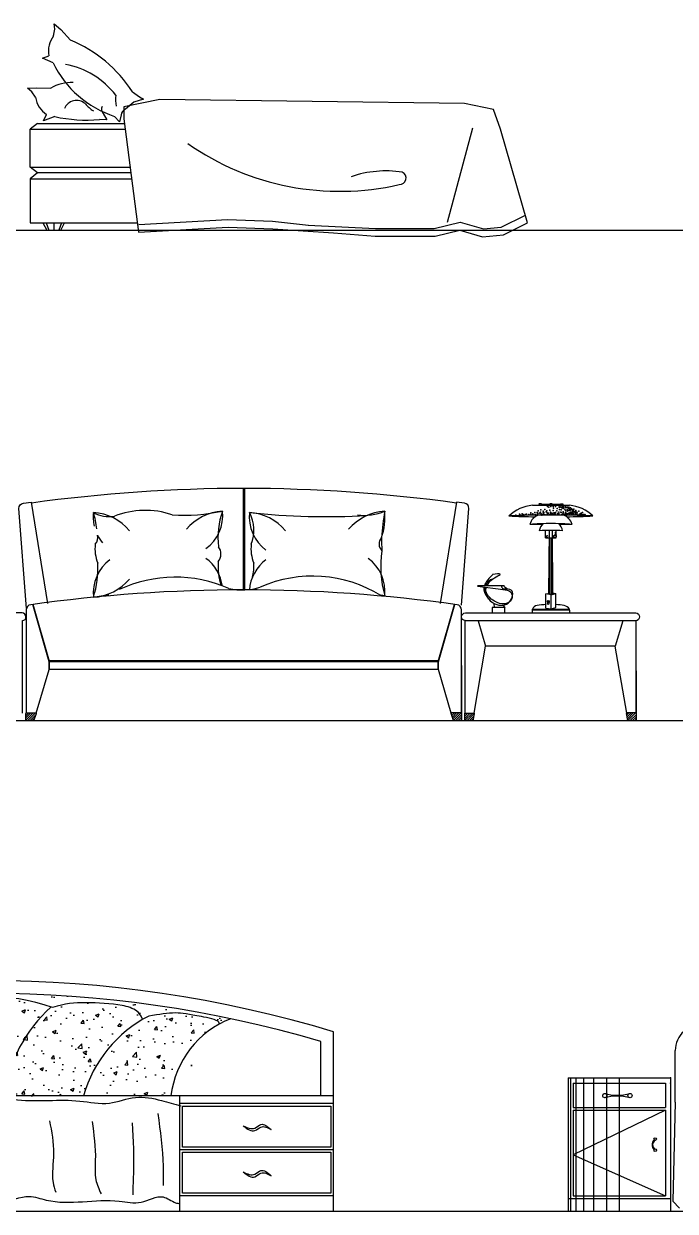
# Model space of a CAD drawing. Header units: inches. Extents: x 18.5 to 61, y 8.5 to 33.3.
# Drawn here: x 53.378 to 55.921, y 15.048 to 19.681 of the extents above; entities that cross this region are included whole.
import ezdxf

# ---------------------------------------------------------------- set-up
doc = ezdxf.new("R2010")
doc.units = ezdxf.units.IN
doc.header["$MEASUREMENT"] = 0
for name, color, linetype in [('02', 2, 'Continuous'), ('1', 1, 'Continuous'), ('4', 4, 'Continuous'), ('8', 8, 'Continuous')]:
    doc.layers.add(name, color=color, linetype=linetype)
pattern_1 = [(45, (61.099698, 7.096654), (-0.0044194174, 0.0044194174), [])]

msp = doc.modelspace()

# ---------------------------------------------------------------- hatches: boundary and pattern name
at = {"layer": '8'}
h = msp.add_hatch(dxfattribs=at)
h.set_pattern_fill('ANSI31', color=256, scale=0.05, style=0)
h.set_pattern_definition(pattern_1)
h.paths.add_polyline_path([(53.4263, 16.9916, 0.154408), (53.4252, 16.9919), (53.3874, 16.9919), (53.3874, 16.9619), (53.4174, 16.9619)])
h.paths.add_polyline_path([(55.0874, 16.9899, 0.414214), (55.0854, 16.9919), (55.0477, 16.9919, 0.516636), (55.0458, 16.9893), (55.0554, 16.9619), (55.0874, 16.9619)])
h = msp.add_hatch(dxfattribs=at)
h.set_pattern_fill('ANSI31', color=256, scale=0.05, style=0)
h.set_pattern_definition(pattern_1)
h.paths.add_polyline_path([(55.1011, 16.9915, 0.414214), (55.0991, 16.9895), (55.0991, 16.9619), (55.1312, 16.9619), (55.1359, 16.9891, 0.465152), (55.1339, 16.9915)])
h.paths.add_polyline_path([(55.7326, 16.9919, 0.465152), (55.7306, 16.9896), (55.7354, 16.9619), (55.7674, 16.9619), (55.7674, 16.9899, 0.414214), (55.7654, 16.9919)])
h = msp.add_hatch(dxfattribs=at)
h.set_pattern_fill('AR-CONC', color=256, scale=0.02, style=0)
h.set_pattern_definition([(50, (-78.99893, -12.13597), (0.14345204, -0.01255043), [0.015, -0.165]), (355, (-78.99893, -12.13597), (-0.02775027, 0.15043843), [0.012, -0.132]), (100.4514, (-78.98698, -12.13702), (0.11570188, 0.13788791), [0.01274804, -0.14022842]), (46.1842, (-78.99893, -12.09597), (0.2134482, -0.0331038), [0.0225, -0.2475]), (96.6356, (-78.98114, -12.09873), (0.18693254, 0.19482357), [0.01912206, -0.2103426]), (351.1842, (-78.99893, -12.09597), (0.1869324, 0.19482372), [0.018, -0.198]), (21, (-78.97893, -12.10597), (0.11938141, -0.08052378), [0.015, -0.165]), (326, (-78.97893, -12.10597), (0.04866307, 0.14503001), [0.012, -0.132]), (71.4514, (-78.96898, -12.11268), (0.16804453, 0.0645061), [0.01274804, -0.14022842]), (37.5, (-78.99893, -12.13597), (0.002431971, 0.06657877), [0, -0.1304, 0, -0.134, 0, -0.1325]), (7.5, (-78.99893, -12.13597), (0.052613907, 0.078882342), [0, -0.0764, 0, -0.1274, 0, -0.0505]), (327.5, (-79.04353, -12.13597), (0.106764487, -0.004510974), [0, -0.05, 0, -0.156, 0, -0.207]), (317.5, (-79.06353, -12.13597), (0.116637234, 0.020020996), [0, -0.065, 0, -0.1036, 0, -0.147])])
edge = h.paths.add_edge_path()
edge.add_arc((52.5825, 15.3773), 0.6013, 11.5623, 50.58)
edge.add_arc((53.228, 15.0955), 0.7915, 70.6735, 109.4614, ccw=False)
edge.add_spline(control_points=[(53.49, 15.8424), (53.5394, 15.8592), (53.6075, 15.8633), (53.7481, 15.857), (53.8103, 15.8381), (53.8319, 15.818), (53.8416, 15.7963)], knot_values=[23.436386, 23.436386, 23.436386, 23.436386, 110.390343, 192.048376, 235.610607, 252.17932, 252.17932, 252.17932, 252.17932], degree=3, periodic=0)
edge.add_arc((54.0991, 15.3584), 0.508, 117.3892, 120.4513, ccw=False)
edge.add_spline(control_points=[(53.8654, 15.8095), (53.9075, 15.8152), (53.9648, 15.8269), (54.0353, 15.8142), (54.1368, 15.7948), (54.1414, 15.7809), (54.1416, 15.7784)], knot_values=[31.474715, 31.474715, 31.474715, 31.474715, 130.046163, 211.704196, 255.266426, 263.79681, 263.79681, 263.79681, 263.79681], degree=3, periodic=0)
edge.add_arc((54.3168, 15.4561), 0.3669, 110.8676, 118.5325, ccw=False)
edge.add_arc((53.2368, 11.2916), 4.6063, 78.1057, 101.8943)
edge.add_arc((52.1567, 15.4561), 0.3669, 6.5328, 69.1324, ccw=False)
edge.add_line((52.5212, 15.4978), (53.1716, 15.4978))
h.paths.add_polyline_path([(53.4843, 15.8444, 0.168921), (52.9643, 15.8418, -0.171911), (53.1716, 15.4978), (53.3019, 15.4978, -0.180709)], flags=16)
edge = h.paths.add_edge_path(flags=17)
edge.add_line((53.3019, 15.4978), (53.6106, 15.4978))
edge.add_arc((54.0991, 15.3584), 0.508, 120.4513, 164.0757, ccw=False)
edge.add_spline(control_points=[(53.8416, 15.7963), (53.8319, 15.818), (53.8103, 15.8381), (53.7481, 15.857), (53.6075, 15.8633), (53.5394, 15.8592), (53.49, 15.8424)], knot_values=[23.436386, 23.436386, 23.436386, 23.436386, 40.005099, 83.56733, 165.225363, 252.17932, 252.17932, 252.17932, 252.17932], degree=3, periodic=0)
edge.add_arc((53.228, 15.0955), 0.7915, 70.6735, 71.1097)
edge.add_arc((53.8569, 15.427), 0.5595, 131.7599, 172.7332)
edge = h.paths.add_edge_path(flags=17)
edge.add_line((53.6106, 15.4978), (53.9523, 15.4978))
edge.add_arc((54.3168, 15.4561), 0.3669, 118.5325, 173.4672, ccw=False)
edge.add_spline(control_points=[(54.1416, 15.7784), (54.1414, 15.7809), (54.1368, 15.7948), (54.0353, 15.8142), (53.9648, 15.8269), (53.9075, 15.8152), (53.8654, 15.8095)], knot_values=[31.474715, 31.474715, 31.474715, 31.474715, 40.005099, 83.56733, 165.225363, 263.79681, 263.79681, 263.79681, 263.79681], degree=3, periodic=0)
edge.add_arc((54.0991, 15.3584), 0.508, 117.3892, 120.4511)
edge.add_spline(control_points=[(53.8421, 15.7952), (53.842, 15.7956), (53.8418, 15.796), (53.8416, 15.7963)], knot_values=[23.149028, 23.149028, 23.149028, 23.149028, 23.436386, 23.436386, 23.436386, 23.436386], degree=3, periodic=0)
edge.add_arc((54.0991, 15.3584), 0.508, 120.4513, 164.0757)

# ---------------------------------------------------------------- linework, layer by layer
at = {"layer": '02'}
for p, q in [((53.4937, 19.6336), (53.4988, 19.6593)), ((53.4988, 19.6593), (53.4963, 19.6808)), ((53.4963, 19.6808), (53.5222, 19.6577)), ((53.5222, 19.6577), (53.5602, 19.6165)), ((53.4503, 19.5468), (53.4751, 19.556)), ((53.4923, 19.5277), (53.4503, 19.5468)), ((53.3921, 19.4289), (53.4267, 19.4313)), ((53.4091, 19.4156), (53.3921, 19.4289)), ((53.4239, 19.3941), (53.4091, 19.4156)), ((53.4267, 19.4313), (53.4827, 19.4294)), ((53.8019, 19.4152), (53.8298, 19.3959)), ((53.9089, 19.3851), (53.7682, 19.3564)), ((53.8072, 19.375), (53.7749, 19.3477)), ((53.8453, 19.3868), (53.8072, 19.375)), ((53.8298, 19.3959), (53.8453, 19.3868)), ((55.0984, 19.3694), (53.9089, 19.3851)), ((55.2105, 19.346), (55.0984, 19.3694)), ((53.4553, 19.3022), (53.4662, 19.3263)), ((53.6873, 19.3301), (53.7014, 19.3061)), ((53.7508, 19.2983), (53.7322, 19.3195)), ((53.758, 19.3252), (53.7508, 19.2983)), ((53.7682, 19.3564), (53.7682, 19.3095)), ((55.2379, 19.2694), (55.2105, 19.346)), ((53.4315, 19.2917), (53.4031, 19.2694)), ((53.4315, 19.2917), (53.7701, 19.2917)), ((53.4984, 19.3188), (53.4553, 19.3022)), ((53.7014, 19.3061), (53.6733, 19.3078)), ((53.7682, 19.3095), (53.8255, 18.868)), ((55.1297, 19.2736), (55.0307, 18.905)), ((53.4031, 19.2694), (53.7725, 19.2694)), ((53.4031, 19.121), (53.4031, 19.2694)), ((55.3434, 18.9045), (55.2379, 19.2694)), ((53.4031, 19.121), (53.7918, 19.121)), ((53.4315, 19.0987), (53.4031, 19.121)), ((53.4315, 19.0987), (53.4031, 19.0761)), ((53.7942, 19.0987), (53.4315, 19.0987)), ((53.4031, 19.0761), (53.7966, 19.0761)), ((53.4031, 19.0761), (53.4031, 18.9043)), ((53.4031, 18.9043), (53.8184, 18.9043)), ((53.4523, 18.9043), (53.4672, 18.876)), ((53.4648, 18.9043), (53.4753, 18.876)), ((53.4948, 18.9043), (53.4948, 18.876)), ((53.5249, 18.9043), (53.5144, 18.876)), ((53.5224, 18.876), (53.5373, 18.9043)), ((53.8264, 18.898), (54.1734, 18.9176)), ((54.1734, 18.9176), (54.3485, 18.9112)), ((54.3485, 18.9112), (54.4886, 18.8953)), ((54.9802, 18.8824), (55.0809, 18.9069)), ((55.0809, 18.9069), (55.1717, 18.8802)), ((55.2411, 18.8869), (55.3364, 18.9345)), ((55.2496, 18.8576), (55.3434, 18.9045)), ((53.4672, 18.876), (53.5224, 18.876)), ((53.8255, 18.868), (54.175, 18.8876)), ((54.175, 18.8876), (54.3495, 18.881)), ((54.3495, 18.881), (54.5866, 18.8654)), ((54.4881, 18.8954), (54.7505, 18.8824)), ((54.5866, 18.8654), (54.7498, 18.8524)), ((54.7505, 18.8824), (54.9802, 18.8824)), ((54.9838, 18.8524), (55.0802, 18.8758)), ((55.0802, 18.8758), (55.1688, 18.8498)), ((55.1688, 18.8498), (55.2496, 18.8576)), ((55.1717, 18.8802), (55.2411, 18.8869)), ((54.7498, 18.8524), (54.9838, 18.8524)), ((54.2349, 17.4719), (54.2349, 17.8679)), ((54.2399, 17.4719), (54.2399, 17.8679)), ((55.363, 17.802), (55.5078, 17.802)), ((55.4307, 17.8055), (55.4713, 17.8059)), ((55.4144, 17.6749), (55.4144, 17.7037)), ((55.4277, 17.4562), (55.4296, 17.7041)), ((55.4431, 17.4564), (55.4414, 17.7041)), ((55.4563, 17.6749), (55.4563, 17.7037)), ((55.4144, 17.6749), (55.4563, 17.6749)), ((55.4326, 17.4557), (55.4326, 17.6749)), ((55.4382, 17.4557), (55.4382, 17.6749)), ((55.2527, 17.4881), (55.1485, 17.4881)), ((55.1485, 17.4871), (55.2485, 17.4733)), ((55.4157, 17.4563), (55.4277, 17.4582)), ((55.4157, 17.4011), (55.4157, 17.4564)), ((55.4357, 17.4526), (55.4157, 17.4563)), ((55.4357, 17.4526), (55.4542, 17.4579)), ((55.4357, 17.3977), (55.4357, 17.4526)), ((55.4431, 17.4588), (55.4542, 17.4579)), ((55.4542, 17.4038), (55.4542, 17.4579)), ((55.0874, 16.9619), (55.0864, 17.3941)), ((55.206, 17.4032), (55.206, 17.3819)), ((55.2559, 17.4032), (55.206, 17.4032)), ((55.2155, 17.4032), (55.2134, 17.4191)), ((55.2485, 17.4117), (55.2559, 17.4032)), ((55.2559, 17.3819), (55.2559, 17.4032)), ((55.5078, 17.3935), (55.5078, 17.3969)), ((55.7664, 17.3519), (55.1004, 17.3519)), ((55.1513, 17.3519), (55.1804, 17.2519)), ((55.7156, 17.3519), (55.6864, 17.2519)), ((55.7664, 17.3519), (55.7674, 16.9619)), ((55.1354, 16.9908), (55.1804, 17.2519)), ((55.6864, 17.2519), (55.1804, 17.2519)), ((55.7313, 16.9915), (55.6864, 17.2519)), ((54.9954, 17.1949), (53.4774, 17.1949)), ((54.9954, 17.1919), (53.4774, 17.1919)), ((54.9954, 17.1619), (53.4774, 17.1619)), ((53.3854, 16.9619), (53.3854, 16.9899)), ((53.3874, 16.9919), (53.4252, 16.9919)), ((53.4175, 16.9619), (53.4271, 16.9893)), ((55.0554, 16.9619), (55.0458, 16.9893)), ((55.0854, 16.9919), (55.0477, 16.9919)), ((55.7354, 16.9619), (55.7306, 16.9896)), ((55.7654, 16.9919), (55.7326, 16.9919)), ((55.5121, 15.5678), (55.5121, 15.0478)), ((55.5321, 15.5678), (55.5321, 15.0478)), ((55.5621, 15.5678), (55.5621, 15.0478)), ((55.6021, 15.5678), (55.6021, 15.0478)), ((55.6521, 15.5678), (55.6521, 15.0478)), ((55.7021, 15.5678), (55.7021, 15.0478)), ((55.5221, 15.5478), (55.5221, 15.4528)), ((55.5221, 15.5478), (55.8821, 15.5478)), ((55.8821, 15.5478), (55.8821, 15.4528)), ((55.5221, 15.4528), (55.8821, 15.4528)), ((55.8821, 15.4428), (55.5221, 15.2678)), ((55.5221, 15.4428), (55.5221, 15.1078)), ((55.5221, 15.4428), (55.8821, 15.4428)), ((55.8821, 15.4428), (55.8821, 15.1078)), ((54.5868, 15.2878), (53.9868, 15.2878)), ((55.5221, 15.2678), (55.8821, 15.1078)), ((55.5221, 15.1078), (55.8821, 15.1078))]:
    msp.add_line(p, q, dxfattribs=at)
for points in [[(53.3883, 17.4), (53.3589, 17.7892, -0.40152), (53.3764, 17.8106), (53.4069, 17.8146), (53.4702, 17.4191)], [(55.0864, 17.4119), (55.115, 17.7892, 0.40152), (55.0974, 17.8106), (55.067, 17.8146), (55.0036, 17.4191)], [(55.3958, 17.802), (55.3958, 17.8044, -0.204461), (55.3981, 17.8055, 0.555282), (55.3974, 17.8075), (55.3974, 17.8083), (55.3895, 17.8083), (55.3895, 17.8075, 0.555282), (55.3888, 17.8055, -0.204461), (55.391, 17.8044), (55.391, 17.802)], [(55.3958, 17.8028, -0.094811), (55.3995, 17.8059), (55.4304, 17.8059)], [(55.4378, 17.802), (55.4378, 17.8044, -0.204461), (55.44, 17.8055, 0.555281), (55.4393, 17.8075), (55.4393, 17.8083), (55.4314, 17.8083), (55.4314, 17.8075, 0.555281), (55.4307, 17.8055, -0.204461), (55.4329, 17.8044), (55.4329, 17.802)], [(55.4748, 17.802), (55.4748, 17.8044, 0.204461), (55.4726, 17.8055, -0.555281), (55.4733, 17.8075), (55.4733, 17.8083), (55.4812, 17.8083), (55.4812, 17.8075, -0.555281), (55.4819, 17.8055, 0.204461), (55.4797, 17.8044), (55.4797, 17.802)], [(55.599, 17.7603, 0.178639), (55.5078, 17.802)], [(55.4968, 17.7574, 0.005704), (55.5995, 17.7603, 0.023086), (55.2712, 17.7603, 0.005704), (55.374, 17.7574)], [(55.3856, 17.7638, 0.227544), (55.3528, 17.7281), (55.4026, 17.7281)], [(55.4682, 17.7281), (55.518, 17.7281, 0.227544), (55.4852, 17.7638, 0.227544)], [(55.0864, 16.9917), (55.0864, 17.3941, 0.380893), (55.0687, 17.414, 0.069665), (53.4051, 17.414, 0.380893), (53.3874, 17.3941), (53.3874, 16.9919)], [(55.4264, 17.4155), (55.4224, 17.4163, 0.055126), (55.4225, 17.4279, -0.486218), (55.4237, 17.4302), (55.428, 17.4295)], [(55.4282, 17.4295, 0.544955), (55.4266, 17.4271, -0.064522), (55.4264, 17.4155)], [(55.4282, 17.4295), (55.4282, 17.4235, -0.108832), (55.4264, 17.4155)], [(53.3724, 16.9913), (53.3724, 17.352, 0.967186), (53.3714, 17.3819), (52.7064, 17.3819, 1), (52.7064, 17.3519), (52.7064, 16.9917)], [(55.1004, 16.9913), (55.1004, 17.352, -0.967186), (55.1014, 17.3819), (55.7664, 17.3819, -1), (55.7664, 17.3519), (55.7664, 16.9917)], [(55.0991, 16.9615), (55.0991, 16.9895, -0.414214), (55.1011, 16.9915), (55.1339, 16.9915, -0.465152), (55.1359, 16.9891), (55.1311, 16.9615)]]:
    msp.add_lwpolyline(points, format="xyb", dxfattribs=at)
for points in [[(55.4403, 17.8059), (55.4713, 17.8059)], [(55.4224, 17.4284), (55.4265, 17.4277)], [(53.4263, 16.9916), (53.4774, 17.1619), (53.4774, 17.1919), (53.4137, 17.415)], [(53.4784, 17.1617), (53.4784, 17.1921), (53.4146, 17.4153)], [(54.9954, 17.1617), (54.9954, 17.1921), (55.0592, 17.4153)], [(55.0462, 16.9912), (54.9964, 17.1619), (54.9964, 17.1919), (55.0602, 17.415)], [(55.363, 17.3819), (55.363, 17.3969)], [(55.363, 17.3969), (55.5078, 17.3969)], [(55.5078, 17.3935), (55.363, 17.3935)], [(55.4157, 17.4011), (55.4357, 17.3977), (55.4542, 17.4038)], [(55.5073, 17.3935), (55.5073, 17.3819)]]:
    msp.add_lwpolyline(points, dxfattribs=at)
for points in [[(53.9968, 15.4578), (54.5768, 15.4578), (54.5768, 15.2978), (53.9968, 15.2978)], [(53.9968, 15.2778), (54.5768, 15.2778), (54.5768, 15.1178), (53.9968, 15.1178)]]:
    msp.add_lwpolyline(points, close=True, dxfattribs=at)
for centre, radius in [((55.6457, 15.4989), 0.00834), ((55.744, 15.4989), 0.00834), ((55.8423, 15.3292), 0.00477), ((55.8423, 15.2862), 0.00477)]:
    msp.add_circle(centre, radius, dxfattribs=at)
for centre, radius, start, end in [((53.5758, 19.5728), 0.1021, 143.4609, 189.5102), ((53.3601, 19.1304), 0.5256, 32.8028, 67.6172), ((53.8573, 19.706), 0.4062, 206.0326, 252.0615), ((53.4814, 19.2054), 0.3224, 37.5821, 79.37), ((53.5643, 19.2869), 0.1643, 87.7578, 119.7782), ((53.5247, 19.4099), 0.1021, 188.9394, 234.9887), ((53.5841, 19.3295), 0.0519, 49.6625, 157.1623), ((53.7213, 19.4526), 0.1331, 218.8755, 237.4306), ((53.8691, 19.3868), 0.1331, 173.397, 191.9522), ((53.7067, 19.3474), 0.0259, 155.7445, 221.5784), ((53.7839, 19.3234), 0.0259, 110.266, 176.1), ((53.6189, 19.8386), 0.5336, 256.9548, 275.8533), ((54.6106, 20.0632), 1.0362, 235.0991, 282.9605), ((54.7917, 18.6833), 0.4233, 81.3905, 108.8304), ((54.8445, 19.0787), 0.0254, 266.5348, 65.3928), ((54.2369, 11.8304), 6.0375, 82.10309, 97.89691), ((55.3748, 17.6546), 0.1479, 94.5684, 134.4055), ((55.4651, 17.7948), 0.0127, 39.7695, 60.8792), ((53.8107, 17.7575), 0.1619, 174.11, 192.9489), ((53.2363, 17.6525), 0.4309, 7.6727, 16.3954), ((53.6353, 17.5704), 0.2041, 40.4189, 85.9871), ((53.7126, 17.8881), 0.1302, 241.0908, 278.4042), ((53.8516, 17.4592), 0.3232, 71.0183, 111.7974), ((54.0019, 18.4768), 0.7134, 266.3716, 282.2562), ((54.1676, 17.576), 0.2041, 94.0129, 139.5811), ((53.9923, 17.763), 0.1619, 306.5711, 5.89), ((54.451, 17.676), 0.3152, 160.8133, 186.5053), ((54.4196, 17.7575), 0.1619, 174.11, 233.4289), ((54.2442, 17.5704), 0.2041, 40.4189, 85.9871), ((54.1287, 17.7044), 0.1473, 338.3017, 28.2264), ((54.5608, 20.5747), 2.8169, 263.8398, 273.1866), ((54.8011, 17.576), 0.2041, 94.0129, 139.5811), ((54.7083, 17.9531), 0.1904, 261.5028, 294.3374), ((56.1329, 17.5618), 1.3636, 170.8108, 175.1902), ((54.5306, 17.7586), 0.257, 341.3058, 4.6952), ((55.4354, 16.7465), 0.9842, 85.7804, 94.2196), ((55.4338, 17.6964), 0.0445, 130.1548, 171.8287), ((55.4354, 16.9453), 0.7588, 86.5578, 93.4422), ((55.4369, 17.6964), 0.0445, 8.1713, 49.8452), ((53.6289, 17.6762), 0.0382, 316.7316, 14.6494), ((53.8107, 17.7575), 0.1619, 206.2629, 219.0596), ((54.8016, 17.6512), 0.0372, 137.8287, 225.5264), ((56.7417, 17.7143), 1.9682, 181.1124, 182.6095), ((53.7956, 17.6316), 0.1401, 172.4632, 202.983), ((54.1019, 17.6123), 0.0456, 319.098, 37.9167), ((54.4045, 17.6316), 0.1401, 172.4632, 202.983), ((55.1838, 17.5622), 0.413, 171.2929, 195.9757), ((53.8107, 17.4596), 0.1619, 126.5711, 185.89), ((53.2878, 17.5569), 0.3793, 342.521, 3.0199), ((53.9923, 17.4651), 0.1619, 7.6359, 53.4289), ((54.4107, 17.5654), 0.2749, 176.4446, 196.2046), ((54.4196, 17.4596), 0.1619, 126.5711, 175.6819), ((54.1232, 17.5642), 0.1528, 343.77, 4.7767), ((54.6257, 17.4651), 0.1619, 354.11, 53.4289), ((53.6353, 17.6466), 0.2041, 274.0129, 319.5811), ((53.9695, 17.0049), 0.5168, 66.1803, 115.0578), ((54.5047, 17.0162), 0.5094, 58.4212, 113.5776), ((54.2301, 17.6988), 0.2271, 256.796, 288.1918), ((53.8501, 16.2152), 1.244, 96.4814, 99.2749), ((54.5673, 15.9758), 1.489, 81.5237, 82.1415), ((54.8011, 17.6521), 0.2041, 261.6583, 265.9871), ((55.4348, 17.5015), 0.0459, 261.0033, 280.3772), ((55.3828, 17.3895), 0.0212, 94.0713, 159.6544), ((55.4345, 17.1173), 0.2981, 93.602, 100.2614), ((55.4345, 17.1173), 0.2981, 79.7386, 86.202), ((55.4834, 17.3828), 0.0281, 29.9791, 81.5936), ((53.3874, 16.9899), 0.002, 90, 180), ((53.4252, 16.9899), 0.002, 340.71, 90), ((55.0477, 16.9899), 0.002, 90, 199.29), ((55.0854, 16.9899), 0.002, 0, 90), ((55.7326, 16.9899), 0.002, 90, 189.7824), ((55.7654, 16.9899), 0.002, 0, 90), ((55.6943, 15.6912), 0.1904, 255.1571, 284.8429), ((55.6943, 15.3063), 0.1904, 75.1571, 104.8429), ((55.856, 15.3067), 0.0261, 131.942, 225.8111), ((55.8534, 15.3067), 0.0211, 123.0028, 230.5413)]:
    msp.add_arc(centre, radius, start, end, dxfattribs=at)
msp.add_open_spline([(55.2091, 17.5317), (55.1946, 17.5179), (55.1801, 17.504), (55.1754, 17.4881)], degree=3, dxfattribs=at)
for points, knots in [([(55.2145, 17.5179), (55.2045, 17.5134), (55.19, 17.5068), (55.1824, 17.4928), (55.1808, 17.4881)], [0, 0, 0, 0, 20.62058, 30.054702, 30.054702, 30.054702, 30.054702]), ([(55.1869, 17.4881), (55.1889, 17.4932), (55.1976, 17.5133), (55.2588, 17.5387), (55.2209, 17.5336), (55.207, 17.5317)], [136.132183, 136.132183, 136.132183, 136.132183, 147.226606, 180.988529, 200.496136, 200.496136, 200.496136, 200.496136]), ([(55.1743, 17.4835), (55.1742, 17.4829), (55.1707, 17.4591), (55.2054, 17.4091), (55.2779, 17.4084), (55.2952, 17.4766), (55.2586, 17.4747), (55.2539, 17.4854), (55.2527, 17.4881)], [38.626641, 38.626641, 38.626641, 38.626641, 39.881801, 89.959295, 127.798824, 157.940855, 174.456676, 180.055182, 180.055182, 180.055182, 180.055182]), ([(55.1793, 17.4828), (55.1787, 17.48), (55.1768, 17.4639), (55.1841, 17.4493), (55.1909, 17.4375)], [33.559119, 33.559119, 33.559119, 33.559119, 39.068987, 64.646446, 64.646446, 64.646446, 64.646446]), ([(55.2474, 17.4733), (55.2595, 17.4724), (55.2816, 17.4708), (55.288, 17.432), (55.2527, 17.4115), (55.217, 17.4247), (55.1908, 17.4446), (55.178, 17.4682), (55.1833, 17.4796), (55.1844, 17.4821)], [0, 0, 0, 0, 21.09917, 38.676394, 60.076876, 87.213349, 107.936622, 126.385163, 131.817526, 131.817526, 131.817526, 131.817526])]:
    msp.add_open_spline(points, degree=3, knots=knots, dxfattribs=at)
for points in [[(55.2527, 17.4881), (55.2421, 17.4839), (55.2464, 17.4786), (55.2644, 17.4765)], [(53.9012, 15.429), (53.9215, 15.2236), (53.9215, 15.1484)], [(53.4779, 15.4006), (53.4941, 15.2724), (53.4921, 15.1606), (53.5023, 15.1219)], [(53.6447, 15.3985), (53.657, 15.246), (53.659, 15.1708), (53.6793, 15.1158)], [(53.8014, 15.3924), (53.8055, 15.1911), (53.8035, 15.1342), (53.8035, 15.1118)], [(54.2341, 15.3811), (54.2801, 15.3725), (54.303, 15.3866), (54.3432, 15.3663)], [(54.2341, 15.3811), (54.2801, 15.3624), (54.303, 15.3765), (54.3432, 15.3663)], [(54.2341, 15.2011), (54.2801, 15.1925), (54.303, 15.2066), (54.3432, 15.1863)], [(54.2341, 15.2011), (54.2801, 15.1824), (54.303, 15.1965), (54.3432, 15.1863)]]:
    msp.add_spline(points, degree=3, dxfattribs=at)
for p in [(55.4214, 17.7978), (55.427, 17.7945), (55.4348, 17.7978), (55.4437, 17.7978), (55.4448, 17.7912), (55.4526, 17.7978), (55.4671, 17.7956), (55.4676, 17.7945), (55.4715, 17.7945), (55.4737, 17.7967), (55.4782, 17.7923), (55.4804, 17.7967), (55.4826, 17.7912), (55.4838, 17.7956), (55.4907, 17.7945), (55.4928, 17.7976), (55.4949, 17.7934), (55.5001, 17.7945), (55.5053, 17.7945), (55.5116, 17.7924), (55.298, 17.7631), (55.3126, 17.7673), (55.3168, 17.7641), (55.3231, 17.7683), (55.3268, 17.7656), (55.3283, 17.7631), (55.3346, 17.7667), (55.3401, 17.7678), (55.3491, 17.7656), (55.3568, 17.7723), (55.3568, 17.7678), (55.3646, 17.7689), (55.3724, 17.7745), (55.3735, 17.7656), (55.3813, 17.7745), (55.3825, 17.7689), (55.3859, 17.7798), (55.3891, 17.7711), (55.3936, 17.7723), (55.3947, 17.7756), (55.3954, 17.784), (55.3967, 17.7691), (55.3996, 17.7641), (55.4037, 17.7662), (55.4047, 17.7723), (55.4048, 17.7788), (55.4072, 17.7734), (55.4072, 17.7673), (55.4121, 17.7851), (55.4132, 17.7652), (55.417, 17.7767), (55.4195, 17.7809), (55.4203, 17.7723), (55.4205, 17.7662), (55.4236, 17.7673), (55.4255, 17.7708), (55.4307, 17.7665), (55.431, 17.783), (55.4331, 17.7673), (55.4333, 17.7752), (55.4348, 17.7723), (55.4373, 17.7715), (55.4403, 17.7667), (55.4435, 17.7715), (55.4435, 17.7662), (55.4446, 17.7819), (55.4481, 17.7723), (55.4509, 17.7683), (55.4515, 17.7678), (55.4533, 17.7743), (55.4582, 17.7798), (55.4593, 17.7901), (55.4604, 17.77), (55.4604, 17.7667), (55.4615, 17.7689), (55.4655, 17.7746), (55.4664, 17.7699), (55.4666, 17.7662), (55.4693, 17.7856), (55.4742, 17.7752), (55.4749, 17.7845), (55.475, 17.7735), (55.476, 17.7652), (55.4804, 17.7678), (55.4826, 17.7889), (55.4826, 17.7767), (55.4833, 17.7725), (55.4844, 17.7662), (55.4893, 17.7867), (55.4904, 17.77), (55.4907, 17.7662), (55.4927, 17.7823), (55.4928, 17.7735), (55.497, 17.7704), (55.498, 17.7662), (55.4991, 17.7788), (55.4993, 17.7856), (55.5011, 17.7798), (55.5011, 17.7683), (55.5038, 17.7889), (55.5049, 17.7711), (55.506, 17.7834), (55.5085, 17.7819), (55.5094, 17.7856), (55.5094, 17.7678), (55.5095, 17.7903), (55.5105, 17.7745), (55.5127, 17.7756), (55.5138, 17.7845), (55.5149, 17.7711), (55.5158, 17.7882), (55.5158, 17.7652), (55.5179, 17.7735), (55.519, 17.7683), (55.5194, 17.7845), (55.5194, 17.7778), (55.52, 17.7851), (55.5227, 17.7812), (55.5227, 17.7711), (55.5231, 17.7662), (55.5252, 17.7871), (55.5261, 17.7767), (55.5272, 17.7778), (55.5294, 17.7723), (55.5305, 17.7683), (55.5315, 17.7777), (55.5316, 17.7745), (55.5327, 17.7812), (55.5336, 17.7652), (55.5361, 17.7756), (55.5361, 17.7689), (55.5383, 17.7723), (55.5389, 17.7631), (55.5441, 17.7788), (55.545, 17.7667), (55.5494, 17.7689), (55.5528, 17.7667), (55.5535, 17.7715), (55.5561, 17.7656), (55.5588, 17.7735), (55.5628, 17.7656), (55.5639, 17.7622), (55.5673, 17.7656), (55.5695, 17.7645), (55.4162, 17.6766), (55.4168, 17.6799), (55.4212, 17.6826), (55.4222, 17.6753), (55.4282, 17.6816), (55.4282, 17.6749), (55.4436, 17.6772), (55.4467, 17.6834), (55.4478, 17.6761), (55.4509, 17.6855), (55.4519, 17.6756), (55.453, 17.696), (55.453, 17.6908), (55.4551, 17.6803), (55.4553, 17.6856), (55.4254, 17.4567), (55.4264, 17.4576), (55.4449, 17.458), (55.4464, 17.4574)]:
    msp.add_point(p, dxfattribs=at)
at = {"layer": '1'}
for p, q in [((40.3716, 18.876), (60.6678, 18.876)), ((40.3716, 16.9619), (60.6678, 16.9619)), ((40.3716, 15.0478), (60.6678, 15.0478))]:
    msp.add_line(p, q, dxfattribs=at)
for p in [(55.9021, 15.5678), (55.9021, 15.5478), (55.5021, 15.0478)]:
    msp.add_point(p, dxfattribs=at)
at = {"layer": '4'}
for p, q in [((54.5368, 15.4978), (54.5368, 15.7106)), ((54.5868, 15.0478), (54.5868, 15.7478)), ((55.9206, 15.4732), (55.9206, 15.6748)), ((55.5021, 15.5678), (55.5021, 15.0478)), ((55.5021, 15.5678), (55.9021, 15.5678)), ((55.9021, 15.5678), (55.9021, 15.0478)), ((54.5868, 15.4978), (51.8868, 15.4978)), ((53.9868, 15.0478), (53.9868, 15.4978)), ((54.5868, 15.4678), (53.9868, 15.4678)), ((55.9206, 15.4732), (55.9114, 15.0866)), ((54.5868, 15.1078), (53.9868, 15.1078)), ((55.5021, 15.0978), (55.9021, 15.0978)), ((55.9114, 15.0866), (55.9377, 15.0604)), ((55.5021, 15.0478), (55.9021, 15.0478))]:
    msp.add_line(p, q, dxfattribs=at)
for centre, radius, start, end in [((53.2368, 11.2916), 4.6563, 73.1461, 106.8539), ((53.2368, 11.2916), 4.6063, 73.6069, 106.3931), ((53.228, 15.0955), 0.7915, 70.6735, 109.9371), ((53.8569, 15.427), 0.5595, 131.8014, 172.7332), ((54.0991, 15.3584), 0.508, 117.3892, 164.0757), ((54.3168, 15.4561), 0.3669, 110.8676, 173.4672), ((56.0206, 15.6748), 0.1, 83.1716, 180)]:
    msp.add_arc(centre, radius, start, end, dxfattribs=at)
for points, knots in [([(53.8421, 15.7952), (53.8321, 15.8178), (53.8104, 15.8381), (53.7481, 15.857), (53.6075, 15.8633), (53.5394, 15.8592), (53.49, 15.8424)], [23.149028, 23.149028, 23.149028, 23.149028, 40.005099, 83.56733, 165.225363, 252.17932, 252.17932, 252.17932, 252.17932]), ([(54.1416, 15.7784), (54.1414, 15.7809), (54.1368, 15.7948), (54.0353, 15.8142), (53.9648, 15.8269), (53.9075, 15.8152), (53.8654, 15.8095)], [31.474715, 31.474715, 31.474715, 31.474715, 40.005099, 83.56733, 165.225363, 263.79681, 263.79681, 263.79681, 263.79681]), ([(52.4868, 15.0889), (52.4901, 15.0908), (52.505, 15.0977), (52.5359, 15.0948), (52.5905, 15.0775), (52.678, 15.0999), (52.7817, 15.0671), (52.9053, 15.1091), (53.0269, 15.062), (53.1616, 15.1116), (53.2826, 15.0631), (53.3856, 15.1184), (53.5359, 15.0621), (53.6844, 15.1069), (53.8367, 15.0702), (53.9125, 15.1214), (53.9585, 15.0831), (53.9812, 15.0782), (53.9868, 15.0775)], [14.18434, 14.18434, 14.18434, 14.18434, 25.495278, 64.161668, 101.685513, 197.42096, 321.976527, 414.655064, 574.028018, 685.120232, 826.069565, 934.232844, 1002.882353, 1287.82251, 1373.392676, 1461.252239, 1514.973645, 1532.054011, 1532.054011, 1532.054011, 1532.054011])]:
    msp.add_open_spline(points, degree=3, knots=knots, dxfattribs=at)
msp.add_spline([(52.4949, 15.4229), (52.5173, 15.4555), (52.5865, 15.4819), (52.7127, 15.4839), (52.8388, 15.4677), (52.9325, 15.4839), (53.14, 15.4677), (53.195, 15.486), (53.3537, 15.4819), (53.5959, 15.4778), (53.7119, 15.4697), (53.8137, 15.4921), (53.9154, 15.4799), (53.9907, 15.4595)], degree=3, dxfattribs=at)
msp.add_point((55.9021, 15.0478), dxfattribs=at)

doc.saveas('drawing.dxf')
